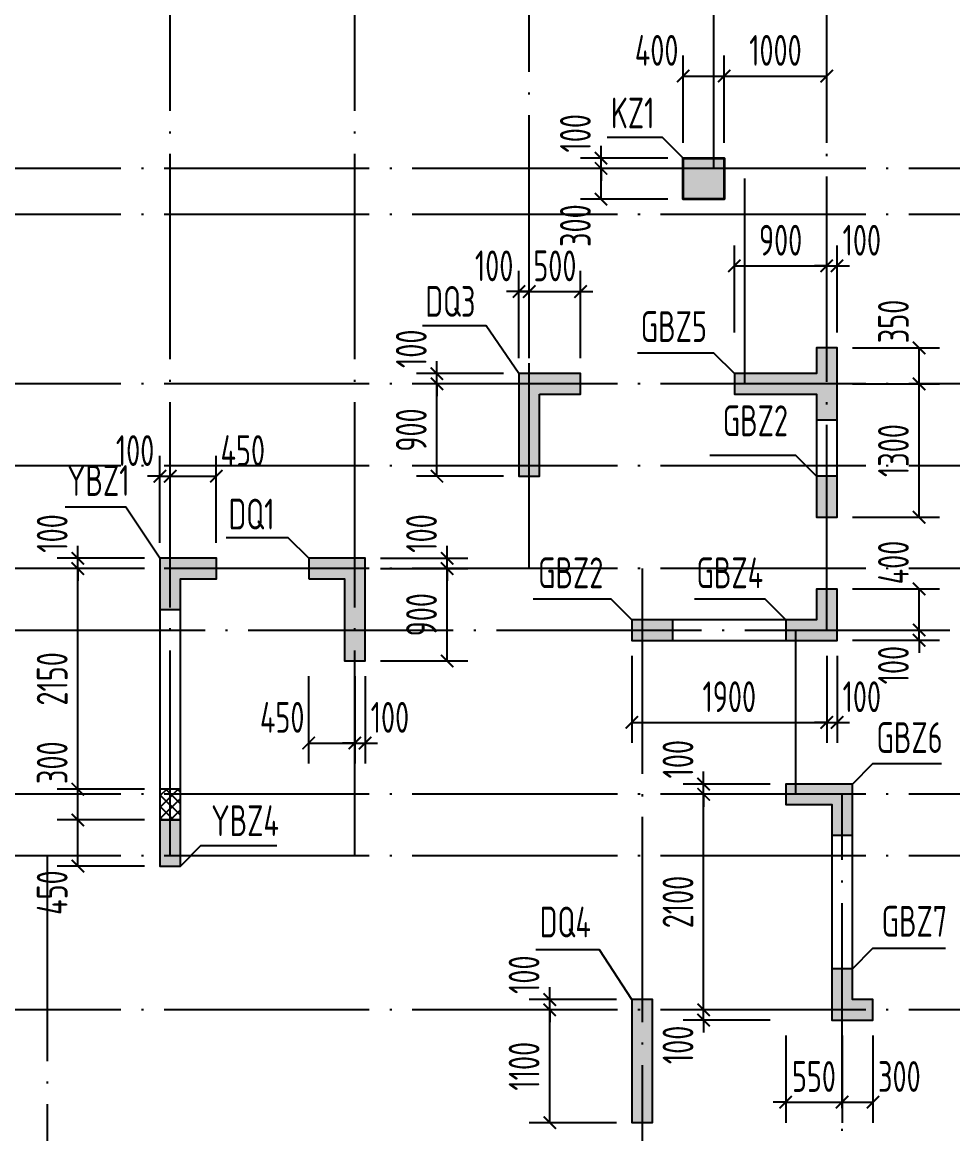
# Model space of a CAD drawing. Extents: x -668857 to 143095, y -247466 to 228182.
# Drawn here: x -298979 to -289909, y 133324 to 144156 of the extents above; entities that cross this region are included whole.
import ezdxf
from ezdxf.enums import TextEntityAlignment as Align

# ---------------------------------------------------------------- set-up
doc = ezdxf.new("R2010")
doc.units = 0
doc.header["$LTSCALE"] = 1000
doc.linetypes.add('DOTE', pattern=[2.42, 2, -0.2, 0.02, -0.2])
doc.layers.get('0').update_dxf_attribs({"linetype": 'CONTINUOUS'})
doc.layers.get('DEFPOINTS').update_dxf_attribs({"linetype": 'CONTINUOUS'})
for name, color, linetype in [('0z-约束构件', 1, 'CONTINUOUS'), ('A-DOTE', 10, 'DOTE'), ('COLU_DE_TEXT', 7, 'CONTINUOUS'), ('LABEL', 1, 'CONTINUOUS'), ('S-Q墙实线', 6, 'CONTINUOUS'), ('S-Q墙标注', 3, 'CONTINUOUS'), ('S-X详图填充', 252, 'CONTINUOUS'), ('S-X详图实线', 4, 'CONTINUOUS'), ('S-Z柱实线', 6, 'CONTINUOUS'), ('S-Z柱编号', 6, 'CONTINUOUS')]:
    doc.layers.add(name, color=color, linetype=linetype)
doc.layers.add('配箍校核', color=34, linetype='CONTINUOUS', plot=False)
doc.styles.add('TSSD_REIN', font='tssdeng.shx', dxfattribs={"width": 0.7, "height": 300, "bigfont": 'tssdchn.shx'})
doc.styles.add('结构文字', font='zstxt.shx', dxfattribs={"width": 0.7, "bigfont": 'zshz.shx'})
doc.dimstyles.new('STRUCK', dxfattribs={"dimtxt": 400, "dimasz": 121, "dimexe": 200, "dimexo": 150, "dimgap": 115, "dimtad": 1, "dimdec": 0, "dimdsep": 46, "dimtxsty": '结构文字', "dimblk": 'ARCHTICK', "dimcen": 400, "dimclrd": 3, "dimclre": 3, "dimclrt": 7, "dimadec": 0, "dimazin": 0, "dimtfac": 1, "dimtdec": 0, "dimtix": 1, "dimtmove": 2, "dimatfit": 3, "dimldrblk": '_DIMX', "dimfxl": 0, "dimtolj": 1, "dimtzin": 0, "dimarcsym": 0})

# ---------------------------------------------------------------- blocks, each defined once
blk = doc.blocks.new('20210726.16350016')
at = {"layer": 'A-DOTE'}
for p, q in [((34300, 10900), (34300, 21100)), ((36100, 10900), (36100, 21100)), ((37800, 13700), (37800, 21100)), ((39600, 17600), (39600, 21100)), ((40700, 13100.3), (40700, 21100)), ((55600, 17600), (3600, 17600)), ((39900, 15500), (39900, 17600)), ((55600, 17150), (3600, 17150)), ((55600, 15500), (3600, 15500)), ((55600, 14700), (3600, 14700)), ((55600, 13700), (3600, 13700)), ((38900.2, 13700), (38900, 3600)), ((3600, 13100.3), (55600, 13100.3)), ((40400, 11500), (40400, 13100)), ((55600, 11500), (3600, 11500)), ((40850, 3600.2), (40850, 11500)), ((55600, 10900), (3600, 10900)), ((33100, 10900), (33100, 3600)), ((55600, 9400), (3600, 9400))]:
    blk.add_line(p, q, dxfattribs=at)
blk = doc.blocks.new('_ArchTick')
at = {"color": 0, "linetype": 'ByBlock', "const_width": 0.15}
blk.add_lwpolyline([(-0.5, -0.5), (0.5, 0.5)], dxfattribs=at)
blk = doc.blocks.new('*D1651')
at = {"layer": 'DEFPOINTS', "color": 0}
for p in [(-293837, 134532), (-293037, 134532), (-293037, 133432)]:
    blk.add_point(p, dxfattribs=at)
at = {"layer": 'S-Q墙标注', "color": 3, "lineweight": -2}
for p, q in [((-293187, 134532), (-294037, 134532)), ((-293837, 133432), (-293837, 134532)), ((-293187, 133432), (-294037, 133432))]:
    blk.add_line(p, q, dxfattribs=at)
at = {"layer": 'S-Q墙标注', "color": 3, "lineweight": -2, "xscale": 121, "yscale": 121, "zscale": 121}
for p, rotation in [((-293837, 134532), 90), ((-293837, 133432), 270)]:
    blk.add_blockref('_ArchTick', p, dxfattribs=dict(at, rotation=rotation))
at = {"layer": 'S-Q墙标注', "color": 7, "insert": (-294087, 133982), "char_height": 300, "attachment_point": 5, "rotation": 90, "style": 'TSSD_REIN'}
blk.add_mtext('\\A1;1100', dxfattribs=at)
blk = doc.blocks.new('_DIMX')
blk.add_line((-150, 0), (150, 0))
at = {"const_width": 50}
blk.add_lwpolyline([(-70, -70), (70, 70)], dxfattribs=at)
blk = doc.blocks.new('*D1652')
at = {"layer": 'DEFPOINTS', "color": 0}
for p in [(-293837, 134632), (-293037, 134632), (-293037, 134532)]:
    blk.add_point(p, dxfattribs=at)
at = {"layer": 'S-Q墙标注', "color": 3, "lineweight": -2}
for p, q in [((-293837, 134632), (-293837, 134753)), ((-293187, 134632), (-294037, 134632)), ((-293837, 134532), (-293837, 134632)), ((-293187, 134532), (-294037, 134532)), ((-293837, 134532), (-293837, 134411))]:
    blk.add_line(p, q, dxfattribs=at)
at = {"layer": 'S-Q墙标注', "color": 3, "lineweight": -2, "xscale": 121, "yscale": 121, "zscale": 121}
for p, rotation in [((-293837, 134632), 270), ((-293837, 134532), 90)]:
    blk.add_blockref('_ArchTick', p, dxfattribs=dict(at, rotation=rotation))
at = {"layer": 'S-Q墙标注', "color": 7, "insert": (-294087, 134874), "char_height": 300, "attachment_point": 5, "rotation": 90, "style": 'TSSD_REIN'}
blk.add_mtext('\\A1;100', dxfattribs=at)
blk = doc.blocks.new('*D1517')
at = {"layer": 'DEFPOINTS', "color": 0}
for p in [(-298437, 136382), (-297637, 136382), (-297637, 135932)]:
    blk.add_point(p, dxfattribs=at)
at = {"layer": 'S-Q墙标注', "color": 3, "lineweight": -2}
for p, q in [((-297787, 136382), (-298637, 136382)), ((-298437, 135932), (-298437, 136382)), ((-297787, 135932), (-298637, 135932))]:
    blk.add_line(p, q, dxfattribs=at)
at = {"layer": 'S-Q墙标注', "color": 3, "lineweight": -2, "xscale": 121, "yscale": 121, "zscale": 121}
for p, rotation in [((-298437, 136382), 90), ((-298437, 135932), 270)]:
    blk.add_blockref('_ArchTick', p, dxfattribs=dict(at, rotation=rotation))
at = {"layer": 'S-Q墙标注', "color": 7, "insert": (-298687, 135674), "char_height": 300, "attachment_point": 5, "rotation": 90, "style": 'TSSD_REIN'}
blk.add_mtext('\\A1;450', dxfattribs=at)
blk = doc.blocks.new('*D1518')
at = {"layer": 'DEFPOINTS', "color": 0}
for p in [(-298437, 138932), (-297637, 138932), (-297637, 138832)]:
    blk.add_point(p, dxfattribs=at)
at = {"layer": 'S-Q墙标注', "color": 3, "lineweight": -2}
for p, q in [((-298437, 138932), (-298437, 139053)), ((-297787, 138932), (-298637, 138932)), ((-298437, 138832), (-298437, 138932)), ((-297787, 138832), (-298637, 138832)), ((-298437, 138832), (-298437, 138711))]:
    blk.add_line(p, q, dxfattribs=at)
at = {"layer": 'S-Q墙标注', "color": 3, "lineweight": -2, "xscale": 121, "yscale": 121, "zscale": 121}
for p, rotation in [((-298437, 138932), 270), ((-298437, 138832), 90)]:
    blk.add_blockref('_ArchTick', p, dxfattribs=dict(at, rotation=rotation))
at = {"layer": 'S-Q墙标注', "color": 7, "insert": (-298687, 139174), "char_height": 300, "attachment_point": 5, "rotation": 90, "style": 'TSSD_REIN'}
blk.add_mtext('\\A1;100', dxfattribs=at)
blk = doc.blocks.new('*D1519')
at = {"layer": 'DEFPOINTS', "color": 0}
for p in [(-297537, 139732), (-297637, 138932), (-297537, 138932)]:
    blk.add_point(p, dxfattribs=at)
at = {"layer": 'S-Q墙标注', "color": 3, "lineweight": -2}
for p, q in [((-297637, 139082), (-297637, 139932)), ((-297537, 139082), (-297537, 139932)), ((-297637, 139732), (-297758, 139732)), ((-297637, 139732), (-297537, 139732)), ((-297537, 139732), (-297416, 139732))]:
    blk.add_line(p, q, dxfattribs=at)
at = {"layer": 'S-Q墙标注', "color": 3, "lineweight": -2, "xscale": 121, "yscale": 121, "zscale": 121}
blk.add_blockref('_ArchTick', (-297637, 139732), dxfattribs=at)
at = {"layer": 'S-Q墙标注', "color": 3, "lineweight": -2, "xscale": 121, "yscale": 121, "zscale": 121, "rotation": 180}
blk.add_blockref('_ArchTick', (-297537, 139732), dxfattribs=at)
at = {"layer": 'S-Q墙标注', "color": 7, "insert": (-297879, 139982), "char_height": 300, "attachment_point": 5, "style": 'TSSD_REIN'}
blk.add_mtext('\\A1;100', dxfattribs=at)
blk = doc.blocks.new('*D1520')
at = {"layer": 'DEFPOINTS', "color": 0}
for p in [(-297087, 139732), (-297537, 138932), (-297087, 138932)]:
    blk.add_point(p, dxfattribs=at)
at = {"layer": 'S-Q墙标注', "color": 3, "lineweight": -2}
for p, q in [((-297537, 139082), (-297537, 139932)), ((-297087, 139082), (-297087, 139932)), ((-297537, 139732), (-297087, 139732))]:
    blk.add_line(p, q, dxfattribs=at)
at = {"layer": 'S-Q墙标注', "color": 3, "lineweight": -2, "xscale": 121, "yscale": 121, "zscale": 121, "rotation": 180}
blk.add_blockref('_ArchTick', (-297537, 139732), dxfattribs=at)
at = {"layer": 'S-Q墙标注', "color": 3, "lineweight": -2, "xscale": 121, "yscale": 121, "zscale": 121}
blk.add_blockref('_ArchTick', (-297087, 139732), dxfattribs=at)
at = {"layer": 'S-Q墙标注', "color": 7, "insert": (-296829, 139982), "char_height": 300, "attachment_point": 5, "style": 'TSSD_REIN'}
blk.add_mtext('\\A1;450', dxfattribs=at)
blk = doc.blocks.new('*D1521')
at = {"layer": 'DEFPOINTS', "color": 0}
for p in [(-295637, 138832), (-294837, 138832), (-295637, 137932)]:
    blk.add_point(p, dxfattribs=at)
at = {"layer": 'S-Q墙标注', "color": 3, "lineweight": -2}
for p, q in [((-295487, 138832), (-294637, 138832)), ((-294837, 137932), (-294837, 138832)), ((-295487, 137932), (-294637, 137932))]:
    blk.add_line(p, q, dxfattribs=at)
at = {"layer": 'S-Q墙标注', "color": 3, "lineweight": -2, "xscale": 121, "yscale": 121, "zscale": 121}
for p, rotation in [((-294837, 138832), 90), ((-294837, 137932), 270)]:
    blk.add_blockref('_ArchTick', p, dxfattribs=dict(at, rotation=rotation))
at = {"layer": 'S-Q墙标注', "color": 7, "insert": (-295087, 138382), "char_height": 300, "attachment_point": 5, "rotation": 90, "style": 'TSSD_REIN'}
blk.add_mtext('\\A1;900', dxfattribs=at)
blk = doc.blocks.new('*D1522')
at = {"layer": 'DEFPOINTS', "color": 0}
for p in [(-295637, 138932), (-294837, 138932), (-295637, 138832)]:
    blk.add_point(p, dxfattribs=at)
at = {"layer": 'S-Q墙标注', "color": 3, "lineweight": -2}
for p, q in [((-294837, 138932), (-294837, 139053)), ((-295487, 138932), (-294637, 138932)), ((-294837, 138832), (-294837, 138932)), ((-295487, 138832), (-294637, 138832)), ((-294837, 138832), (-294837, 138711))]:
    blk.add_line(p, q, dxfattribs=at)
at = {"layer": 'S-Q墙标注', "color": 3, "lineweight": -2, "xscale": 121, "yscale": 121, "zscale": 121}
for p, rotation in [((-294837, 138932), 270), ((-294837, 138832), 90)]:
    blk.add_blockref('_ArchTick', p, dxfattribs=dict(at, rotation=rotation))
at = {"layer": 'S-Q墙标注', "color": 7, "insert": (-295087, 139174), "char_height": 300, "attachment_point": 5, "rotation": 90, "style": 'TSSD_REIN'}
blk.add_mtext('\\A1;100', dxfattribs=at)
blk = doc.blocks.new('*D1523')
at = {"layer": 'DEFPOINTS', "color": 0}
for p in [(-296187, 137932), (-295737, 137932), (-295737, 137132)]:
    blk.add_point(p, dxfattribs=at)
at = {"layer": 'S-Q墙标注', "color": 3, "lineweight": -2}
for p, q in [((-296187, 137782), (-296187, 136932)), ((-295737, 137782), (-295737, 136932)), ((-296187, 137132), (-295737, 137132))]:
    blk.add_line(p, q, dxfattribs=at)
at = {"layer": 'S-Q墙标注', "color": 3, "lineweight": -2, "xscale": 121, "yscale": 121, "zscale": 121, "rotation": 180}
blk.add_blockref('_ArchTick', (-296187, 137132), dxfattribs=at)
at = {"layer": 'S-Q墙标注', "color": 3, "lineweight": -2, "xscale": 121, "yscale": 121, "zscale": 121}
blk.add_blockref('_ArchTick', (-295737, 137132), dxfattribs=at)
at = {"layer": 'S-Q墙标注', "color": 7, "insert": (-296445, 137382), "char_height": 300, "attachment_point": 5, "style": 'TSSD_REIN'}
blk.add_mtext('\\A1;450', dxfattribs=at)
blk = doc.blocks.new('*D1524')
at = {"layer": 'DEFPOINTS', "color": 0}
for p in [(-295737, 137932), (-295637, 137932), (-295637, 137132)]:
    blk.add_point(p, dxfattribs=at)
at = {"layer": 'S-Q墙标注', "color": 3, "lineweight": -2}
for p, q in [((-295737, 137782), (-295737, 136932)), ((-295637, 137782), (-295637, 136932)), ((-295737, 137132), (-295858, 137132)), ((-295737, 137132), (-295637, 137132)), ((-295637, 137132), (-295516, 137132))]:
    blk.add_line(p, q, dxfattribs=at)
at = {"layer": 'S-Q墙标注', "color": 3, "lineweight": -2, "xscale": 121, "yscale": 121, "zscale": 121}
blk.add_blockref('_ArchTick', (-295737, 137132), dxfattribs=at)
at = {"layer": 'S-Q墙标注', "color": 3, "lineweight": -2, "xscale": 121, "yscale": 121, "zscale": 121, "rotation": 180}
blk.add_blockref('_ArchTick', (-295637, 137132), dxfattribs=at)
at = {"layer": 'S-Q墙标注', "color": 7, "insert": (-295395, 137382), "char_height": 300, "attachment_point": 5, "style": 'TSSD_REIN'}
blk.add_mtext('\\A1;100', dxfattribs=at)
blk = doc.blocks.new('*D1525')
at = {"layer": 'DEFPOINTS', "color": 0}
for p in [(-291037, 138233), (-290237, 138233), (-291037, 138133)]:
    blk.add_point(p, dxfattribs=at)
at = {"layer": 'S-Q墙标注', "color": 3, "lineweight": -2}
for p, q in [((-290237, 138233), (-290237, 138354)), ((-290887, 138233), (-290037, 138233)), ((-290237, 138133), (-290237, 138233)), ((-290887, 138133), (-290037, 138133)), ((-290237, 138133), (-290237, 138012))]:
    blk.add_line(p, q, dxfattribs=at)
at = {"layer": 'S-Q墙标注', "color": 3, "lineweight": -2, "xscale": 121, "yscale": 121, "zscale": 121}
for p, rotation in [((-290237, 138233), 270), ((-290237, 138133), 90)]:
    blk.add_blockref('_ArchTick', p, dxfattribs=dict(at, rotation=rotation))
at = {"layer": 'S-Q墙标注', "color": 7, "insert": (-290487, 137891), "char_height": 300, "attachment_point": 5, "rotation": 90, "style": 'TSSD_REIN'}
blk.add_mtext('\\A1;100', dxfattribs=at)
blk = doc.blocks.new('*D1526')
at = {"layer": 'DEFPOINTS', "color": 0}
for p in [(-291037, 138633), (-290237, 138633), (-291037, 138233)]:
    blk.add_point(p, dxfattribs=at)
at = {"layer": 'S-Q墙标注', "color": 3, "lineweight": -2}
for p, q in [((-290887, 138633), (-290037, 138633)), ((-290237, 138233), (-290237, 138633)), ((-290887, 138233), (-290037, 138233))]:
    blk.add_line(p, q, dxfattribs=at)
at = {"layer": 'S-Q墙标注', "color": 3, "lineweight": -2, "xscale": 121, "yscale": 121, "zscale": 121}
for p, rotation in [((-290237, 138633), 90), ((-290237, 138233), 270)]:
    blk.add_blockref('_ArchTick', p, dxfattribs=dict(at, rotation=rotation))
at = {"layer": 'S-Q墙标注', "color": 7, "insert": (-290487, 138891), "char_height": 300, "attachment_point": 5, "rotation": 90, "style": 'TSSD_REIN'}
blk.add_mtext('\\A1;400', dxfattribs=at)
blk = doc.blocks.new('*D1527')
at = {"layer": 'DEFPOINTS', "color": 0}
for p in [(-293037, 138133), (-291137, 138133), (-291137, 137333)]:
    blk.add_point(p, dxfattribs=at)
at = {"layer": 'S-Q墙标注', "color": 3, "lineweight": -2}
for p, q in [((-293037, 137983), (-293037, 137133)), ((-291137, 137983), (-291137, 137133)), ((-293037, 137333), (-291137, 137333))]:
    blk.add_line(p, q, dxfattribs=at)
at = {"layer": 'S-Q墙标注', "color": 3, "lineweight": -2, "xscale": 121, "yscale": 121, "zscale": 121, "rotation": 180}
blk.add_blockref('_ArchTick', (-293037, 137333), dxfattribs=at)
at = {"layer": 'S-Q墙标注', "color": 3, "lineweight": -2, "xscale": 121, "yscale": 121, "zscale": 121}
blk.add_blockref('_ArchTick', (-291137, 137333), dxfattribs=at)
at = {"layer": 'S-Q墙标注', "color": 7, "insert": (-292087, 137583), "char_height": 300, "attachment_point": 5, "style": 'TSSD_REIN'}
blk.add_mtext('\\A1;1900', dxfattribs=at)
blk = doc.blocks.new('*D1528')
at = {"layer": 'DEFPOINTS', "color": 0}
for p in [(-291137, 138133), (-291037, 138133), (-291037, 137333)]:
    blk.add_point(p, dxfattribs=at)
at = {"layer": 'S-Q墙标注', "color": 3, "lineweight": -2}
for p, q in [((-291137, 137983), (-291137, 137133)), ((-291037, 137983), (-291037, 137133)), ((-291137, 137333), (-291258, 137333)), ((-291137, 137333), (-291037, 137333)), ((-291037, 137333), (-290916, 137333))]:
    blk.add_line(p, q, dxfattribs=at)
at = {"layer": 'S-Q墙标注', "color": 3, "lineweight": -2, "xscale": 121, "yscale": 121, "zscale": 121}
blk.add_blockref('_ArchTick', (-291137, 137333), dxfattribs=at)
at = {"layer": 'S-Q墙标注', "color": 3, "lineweight": -2, "xscale": 121, "yscale": 121, "zscale": 121, "rotation": 180}
blk.add_blockref('_ArchTick', (-291037, 137333), dxfattribs=at)
at = {"layer": 'S-Q墙标注', "color": 7, "insert": (-290795, 137583), "char_height": 300, "attachment_point": 5, "style": 'TSSD_REIN'}
blk.add_mtext('\\A1;100', dxfattribs=at)
blk = doc.blocks.new('*D1529')
at = {"layer": 'DEFPOINTS', "color": 0}
for p in [(-294937, 140632), (-294137, 140632), (-294137, 139732)]:
    blk.add_point(p, dxfattribs=at)
at = {"layer": 'S-Q墙标注', "color": 3, "lineweight": -2}
for p, q in [((-294287, 140632), (-295137, 140632)), ((-294937, 139732), (-294937, 140632)), ((-294287, 139732), (-295137, 139732))]:
    blk.add_line(p, q, dxfattribs=at)
at = {"layer": 'S-Q墙标注', "color": 3, "lineweight": -2, "xscale": 121, "yscale": 121, "zscale": 121}
for p, rotation in [((-294937, 140632), 90), ((-294937, 139732), 270)]:
    blk.add_blockref('_ArchTick', p, dxfattribs=dict(at, rotation=rotation))
at = {"layer": 'S-Q墙标注', "color": 7, "insert": (-295187, 140182), "char_height": 300, "attachment_point": 5, "rotation": 90, "style": 'TSSD_REIN'}
blk.add_mtext('\\A1;900', dxfattribs=at)
blk = doc.blocks.new('*D1530')
at = {"layer": 'DEFPOINTS', "color": 0}
for p in [(-294937, 140732), (-294137, 140732), (-294137, 140632)]:
    blk.add_point(p, dxfattribs=at)
at = {"layer": 'S-Q墙标注', "color": 3, "lineweight": -2}
for p, q in [((-294937, 140732), (-294937, 140853)), ((-294287, 140732), (-295137, 140732)), ((-294937, 140632), (-294937, 140732)), ((-294287, 140632), (-295137, 140632)), ((-294937, 140632), (-294937, 140511))]:
    blk.add_line(p, q, dxfattribs=at)
at = {"layer": 'S-Q墙标注', "color": 3, "lineweight": -2, "xscale": 121, "yscale": 121, "zscale": 121}
for p, rotation in [((-294937, 140732), 270), ((-294937, 140632), 90)]:
    blk.add_blockref('_ArchTick', p, dxfattribs=dict(at, rotation=rotation))
at = {"layer": 'S-Q墙标注', "color": 7, "insert": (-295187, 140974), "char_height": 300, "attachment_point": 5, "rotation": 90, "style": 'TSSD_REIN'}
blk.add_mtext('\\A1;100', dxfattribs=at)
blk = doc.blocks.new('*D1531')
at = {"layer": 'DEFPOINTS', "color": 0}
for p in [(-294037, 141532), (-294137, 140732), (-294037, 140732)]:
    blk.add_point(p, dxfattribs=at)
at = {"layer": 'S-Q墙标注', "color": 3, "lineweight": -2}
for p, q in [((-294137, 140882), (-294137, 141732)), ((-294037, 140882), (-294037, 141732)), ((-294137, 141532), (-294258, 141532)), ((-294137, 141532), (-294037, 141532)), ((-294037, 141532), (-293916, 141532))]:
    blk.add_line(p, q, dxfattribs=at)
at = {"layer": 'S-Q墙标注', "color": 3, "lineweight": -2, "xscale": 121, "yscale": 121, "zscale": 121}
blk.add_blockref('_ArchTick', (-294137, 141532), dxfattribs=at)
at = {"layer": 'S-Q墙标注', "color": 3, "lineweight": -2, "xscale": 121, "yscale": 121, "zscale": 121, "rotation": 180}
blk.add_blockref('_ArchTick', (-294037, 141532), dxfattribs=at)
at = {"layer": 'S-Q墙标注', "color": 7, "insert": (-294379, 141782), "char_height": 300, "attachment_point": 5, "style": 'TSSD_REIN'}
blk.add_mtext('\\A1;100', dxfattribs=at)
blk = doc.blocks.new('*D1532')
at = {"layer": 'DEFPOINTS', "color": 0}
for p in [(-293537, 141532), (-294037, 140732), (-293537, 140732)]:
    blk.add_point(p, dxfattribs=at)
at = {"layer": 'S-Q墙标注', "color": 3, "lineweight": -2}
for p, q in [((-294037, 140882), (-294037, 141732)), ((-293537, 140882), (-293537, 141732)), ((-294037, 141532), (-294158, 141532)), ((-294037, 141532), (-293537, 141532)), ((-293537, 141532), (-293416, 141532))]:
    blk.add_line(p, q, dxfattribs=at)
at = {"layer": 'S-Q墙标注', "color": 3, "lineweight": -2, "xscale": 121, "yscale": 121, "zscale": 121}
blk.add_blockref('_ArchTick', (-294037, 141532), dxfattribs=at)
at = {"layer": 'S-Q墙标注', "color": 3, "lineweight": -2, "xscale": 121, "yscale": 121, "zscale": 121, "rotation": 180}
blk.add_blockref('_ArchTick', (-293537, 141532), dxfattribs=at)
at = {"layer": 'S-Q墙标注', "color": 7, "insert": (-293787, 141782), "char_height": 300, "attachment_point": 5, "style": 'TSSD_REIN'}
blk.add_mtext('\\A1;500', dxfattribs=at)
blk = doc.blocks.new('*D1533')
at = {"layer": 'DEFPOINTS', "color": 0}
for p in [(-292337, 134532), (-291537, 134532), (-291537, 134432)]:
    blk.add_point(p, dxfattribs=at)
at = {"layer": 'S-Q墙标注', "color": 3, "lineweight": -2}
for p, q in [((-292337, 134532), (-292337, 134653)), ((-291687, 134532), (-292537, 134532)), ((-291687, 134432), (-292537, 134432)), ((-292337, 134432), (-292337, 134532)), ((-292337, 134432), (-292337, 134311))]:
    blk.add_line(p, q, dxfattribs=at)
at = {"layer": 'S-Q墙标注', "color": 3, "lineweight": -2, "xscale": 121, "yscale": 121, "zscale": 121}
for p, rotation in [((-292337, 134532), 270), ((-292337, 134432), 90)]:
    blk.add_blockref('_ArchTick', p, dxfattribs=dict(at, rotation=rotation))
at = {"layer": 'S-Q墙标注', "color": 7, "insert": (-292587, 134190), "char_height": 300, "attachment_point": 5, "rotation": 90, "style": 'TSSD_REIN'}
blk.add_mtext('\\A1;100', dxfattribs=at)
blk = doc.blocks.new('*D1534')
at = {"layer": 'DEFPOINTS', "color": 0}
for p in [(-292337, 136632), (-291537, 136632), (-291537, 134532)]:
    blk.add_point(p, dxfattribs=at)
at = {"layer": 'S-Q墙标注', "color": 3, "lineweight": -2}
for p, q in [((-291687, 136632), (-292537, 136632)), ((-292337, 134532), (-292337, 136632)), ((-291687, 134532), (-292537, 134532))]:
    blk.add_line(p, q, dxfattribs=at)
at = {"layer": 'S-Q墙标注', "color": 3, "lineweight": -2, "xscale": 121, "yscale": 121, "zscale": 121}
for p, rotation in [((-292337, 136632), 90), ((-292337, 134532), 270)]:
    blk.add_blockref('_ArchTick', p, dxfattribs=dict(at, rotation=rotation))
at = {"layer": 'S-Q墙标注', "color": 7, "insert": (-292587, 135582), "char_height": 300, "attachment_point": 5, "rotation": 90, "style": 'TSSD_REIN'}
blk.add_mtext('\\A1;2100', dxfattribs=at)
blk = doc.blocks.new('*D1535')
at = {"layer": 'DEFPOINTS', "color": 0}
for p in [(-292337, 136732), (-291537, 136732), (-291537, 136632)]:
    blk.add_point(p, dxfattribs=at)
at = {"layer": 'S-Q墙标注', "color": 3, "lineweight": -2}
for p, q in [((-292337, 136732), (-292337, 136853)), ((-291687, 136732), (-292537, 136732)), ((-292337, 136632), (-292337, 136732)), ((-291687, 136632), (-292537, 136632)), ((-292337, 136632), (-292337, 136511))]:
    blk.add_line(p, q, dxfattribs=at)
at = {"layer": 'S-Q墙标注', "color": 3, "lineweight": -2, "xscale": 121, "yscale": 121, "zscale": 121}
for p, rotation in [((-292337, 136732), 270), ((-292337, 136632), 90)]:
    blk.add_blockref('_ArchTick', p, dxfattribs=dict(at, rotation=rotation))
at = {"layer": 'S-Q墙标注', "color": 7, "insert": (-292587, 136974), "char_height": 300, "attachment_point": 5, "rotation": 90, "style": 'TSSD_REIN'}
blk.add_mtext('\\A1;100', dxfattribs=at)
blk = doc.blocks.new('20210730.00595579')
at = {"layer": '0z-约束构件'}
h = blk.add_hatch(dxfattribs=at)
h.set_pattern_fill('ANSI37', color=256, scale=25, style=0)
h.set_pattern_definition([(45, (111194.75, -600656.97), (-56.126601, 56.126601), []), (135, (111194.75, -600656.97), (-56.126601, -56.126601), [])])
h.paths.add_polyline_path([(-4935, -181459), (-4935, -181159), (-4735, -181159), (-4735, -181459)])
blk.add_lwpolyline([(-4935, -181459), (-4735, -181459), (-4735, -181159), (-4935, -181159)], close=True, dxfattribs=at)
blk = doc.blocks.new('*D1512')
at = {"layer": 'DEFPOINTS', "color": 0}
for p in [(-298437, 136682), (-297637, 136682), (-297637, 136382)]:
    blk.add_point(p, dxfattribs=at)
at = {"layer": 'S-Q墙标注', "color": 3, "lineweight": -2}
for p, q in [((-297787, 136682), (-298637, 136682)), ((-298437, 136382), (-298437, 136682)), ((-297787, 136382), (-298637, 136382))]:
    blk.add_line(p, q, dxfattribs=at)
at = {"layer": 'S-Q墙标注', "color": 3, "lineweight": -2, "xscale": 121, "yscale": 121, "zscale": 121}
for p, rotation in [((-298437, 136682), 90), ((-298437, 136382), 270)]:
    blk.add_blockref('_ArchTick', p, dxfattribs=dict(at, rotation=rotation))
at = {"layer": 'S-Q墙标注', "color": 7, "insert": (-298687, 136940), "char_height": 300, "attachment_point": 5, "rotation": 90, "style": 'TSSD_REIN'}
blk.add_mtext('\\A1;300', dxfattribs=at)
blk = doc.blocks.new('*D1513')
at = {"layer": 'DEFPOINTS', "color": 0}
for p in [(-298437, 138832), (-297637, 138832), (-297637, 136682)]:
    blk.add_point(p, dxfattribs=at)
at = {"layer": 'S-Q墙标注', "color": 3, "lineweight": -2}
for p, q in [((-297787, 138832), (-298637, 138832)), ((-298437, 136682), (-298437, 138832)), ((-297787, 136682), (-298637, 136682))]:
    blk.add_line(p, q, dxfattribs=at)
at = {"layer": 'S-Q墙标注', "color": 3, "lineweight": -2, "xscale": 121, "yscale": 121, "zscale": 121}
for p, rotation in [((-298437, 138832), 90), ((-298437, 136682), 270)]:
    blk.add_blockref('_ArchTick', p, dxfattribs=dict(at, rotation=rotation))
at = {"layer": 'S-Q墙标注', "color": 7, "insert": (-298687, 137757), "char_height": 300, "attachment_point": 5, "rotation": 90, "style": 'TSSD_REIN'}
blk.add_mtext('\\A1;2150', dxfattribs=at)
blk = doc.blocks.new('*D1322')
at = {"layer": 'DEFPOINTS', "color": 0}
for p in [(-291537, 134432), (-290987, 134432), (-290987, 133632)]:
    blk.add_point(p, dxfattribs=at)
at = {"layer": 'S-Q墙标注', "color": 3, "lineweight": -2}
for p, q in [((-291537, 134282), (-291537, 133432)), ((-290987, 134282), (-290987, 133432)), ((-291537, 133632), (-291658, 133632)), ((-291537, 133632), (-290987, 133632)), ((-290987, 133632), (-290866, 133632))]:
    blk.add_line(p, q, dxfattribs=at)
at = {"layer": 'S-Q墙标注', "color": 3, "lineweight": -2, "xscale": 121, "yscale": 121, "zscale": 121}
blk.add_blockref('_ArchTick', (-291537, 133632), dxfattribs=at)
at = {"layer": 'S-Q墙标注', "color": 3, "lineweight": -2, "xscale": 121, "yscale": 121, "zscale": 121, "rotation": 180}
blk.add_blockref('_ArchTick', (-290987, 133632), dxfattribs=at)
at = {"layer": 'S-Q墙标注', "color": 7, "insert": (-291262, 133882), "char_height": 300, "attachment_point": 5, "style": 'TSSD_REIN'}
blk.add_mtext('\\A1;550', dxfattribs=at)
blk = doc.blocks.new('*D1323')
at = {"layer": 'DEFPOINTS', "color": 0}
for p in [(-290987, 134432), (-290687, 134432), (-290687, 133632)]:
    blk.add_point(p, dxfattribs=at)
at = {"layer": 'S-Q墙标注', "color": 3, "lineweight": -2}
for p, q in [((-290987, 134282), (-290987, 133432)), ((-290687, 134282), (-290687, 133432)), ((-290987, 133632), (-290687, 133632))]:
    blk.add_line(p, q, dxfattribs=at)
at = {"layer": 'S-Q墙标注', "color": 3, "lineweight": -2, "xscale": 121, "yscale": 121, "zscale": 121, "rotation": 180}
blk.add_blockref('_ArchTick', (-290987, 133632), dxfattribs=at)
at = {"layer": 'S-Q墙标注', "color": 3, "lineweight": -2, "xscale": 121, "yscale": 121, "zscale": 121}
blk.add_blockref('_ArchTick', (-290687, 133632), dxfattribs=at)
at = {"layer": 'S-Q墙标注', "color": 7, "insert": (-290429, 133882), "char_height": 300, "attachment_point": 5, "style": 'TSSD_REIN'}
blk.add_mtext('\\A1;300', dxfattribs=at)
blk = doc.blocks.new('*D1308')
at = {"layer": 'DEFPOINTS', "color": 0}
for p in [(-293337, 142832), (-292537, 142832), (-292537, 142732)]:
    blk.add_point(p, dxfattribs=at)
at = {"layer": 'S-Q墙标注', "color": 3, "lineweight": -2}
for p, q in [((-293337, 142832), (-293337, 142953)), ((-292687, 142832), (-293537, 142832)), ((-293337, 142732), (-293337, 142832)), ((-292687, 142732), (-293537, 142732)), ((-293337, 142732), (-293337, 142611))]:
    blk.add_line(p, q, dxfattribs=at)
at = {"layer": 'S-Q墙标注', "color": 3, "lineweight": -2, "xscale": 121, "yscale": 121, "zscale": 121}
for p, rotation in [((-293337, 142832), 270), ((-293337, 142732), 90)]:
    blk.add_blockref('_ArchTick', p, dxfattribs=dict(at, rotation=rotation))
at = {"layer": 'S-Q墙标注', "color": 7, "insert": (-293587, 143074), "char_height": 300, "attachment_point": 5, "rotation": 90, "style": 'TSSD_REIN'}
blk.add_mtext('\\A1;100', dxfattribs=at)
blk = doc.blocks.new('*D1311')
at = {"layer": 'DEFPOINTS', "color": 0}
for p in [(-293337, 142732), (-292537, 142732), (-292537, 142432)]:
    blk.add_point(p, dxfattribs=at)
at = {"layer": 'S-Q墙标注', "color": 3, "lineweight": -2}
for p, q in [((-292687, 142732), (-293537, 142732)), ((-293337, 142432), (-293337, 142732)), ((-292687, 142432), (-293537, 142432))]:
    blk.add_line(p, q, dxfattribs=at)
at = {"layer": 'S-Q墙标注', "color": 3, "lineweight": -2, "xscale": 121, "yscale": 121, "zscale": 121}
for p, rotation in [((-293337, 142732), 90), ((-293337, 142432), 270)]:
    blk.add_blockref('_ArchTick', p, dxfattribs=dict(at, rotation=rotation))
at = {"layer": 'S-Q墙标注', "color": 7, "insert": (-293587, 142174), "char_height": 300, "attachment_point": 5, "rotation": 90, "style": 'TSSD_REIN'}
blk.add_mtext('\\A1;300', dxfattribs=at)
blk = doc.blocks.new('*D1312')
at = {"layer": 'DEFPOINTS', "color": 0}
for p in [(-292137, 143632), (-292537, 142832), (-292137, 142832)]:
    blk.add_point(p, dxfattribs=at)
at = {"layer": 'S-Q墙标注', "color": 3, "lineweight": -2}
for p, q in [((-292537, 142982), (-292537, 143832)), ((-292137, 142982), (-292137, 143832)), ((-292537, 143632), (-292137, 143632))]:
    blk.add_line(p, q, dxfattribs=at)
at = {"layer": 'S-Q墙标注', "color": 3, "lineweight": -2, "xscale": 121, "yscale": 121, "zscale": 121, "rotation": 180}
blk.add_blockref('_ArchTick', (-292537, 143632), dxfattribs=at)
at = {"layer": 'S-Q墙标注', "color": 3, "lineweight": -2, "xscale": 121, "yscale": 121, "zscale": 121}
blk.add_blockref('_ArchTick', (-292137, 143632), dxfattribs=at)
at = {"layer": 'S-Q墙标注', "color": 7, "insert": (-292795, 143882), "char_height": 300, "attachment_point": 5, "style": 'TSSD_REIN'}
blk.add_mtext('\\A1;400', dxfattribs=at)
blk = doc.blocks.new('*D1314')
at = {"layer": 'DEFPOINTS', "color": 0}
for p in [(-291137, 143632), (-292137, 142832), (-291137, 142832)]:
    blk.add_point(p, dxfattribs=at)
at = {"layer": 'S-Q墙标注', "color": 3, "lineweight": -2}
for p, q in [((-292137, 142982), (-292137, 143832)), ((-291137, 142982), (-291137, 143832)), ((-292137, 143632), (-291137, 143632))]:
    blk.add_line(p, q, dxfattribs=at)
at = {"layer": 'S-Q墙标注', "color": 3, "lineweight": -2, "xscale": 121, "yscale": 121, "zscale": 121, "rotation": 180}
blk.add_blockref('_ArchTick', (-292137, 143632), dxfattribs=at)
at = {"layer": 'S-Q墙标注', "color": 3, "lineweight": -2, "xscale": 121, "yscale": 121, "zscale": 121}
blk.add_blockref('_ArchTick', (-291137, 143632), dxfattribs=at)
at = {"layer": 'S-Q墙标注', "color": 7, "insert": (-291637, 143882), "char_height": 300, "attachment_point": 5, "style": 'TSSD_REIN'}
blk.add_mtext('\\A1;1000', dxfattribs=at)
blk = doc.blocks.new('*D1257')
at = {"layer": 'DEFPOINTS', "color": 0}
for p in [(-291037, 140632), (-290237, 140632), (-291037, 139332)]:
    blk.add_point(p, dxfattribs=at)
at = {"layer": 'S-Q墙标注', "color": 3, "lineweight": -2}
for p, q in [((-290887, 140632), (-290037, 140632)), ((-290237, 139332), (-290237, 140632)), ((-290887, 139332), (-290037, 139332))]:
    blk.add_line(p, q, dxfattribs=at)
at = {"layer": 'S-Q墙标注', "color": 3, "lineweight": -2, "xscale": 121, "yscale": 121, "zscale": 121}
for p, rotation in [((-290237, 140632), 90), ((-290237, 139332), 270)]:
    blk.add_blockref('_ArchTick', p, dxfattribs=dict(at, rotation=rotation))
at = {"layer": 'S-Q墙标注', "color": 7, "insert": (-290487, 139982), "char_height": 300, "attachment_point": 5, "rotation": 90, "style": 'TSSD_REIN'}
blk.add_mtext('\\A1;1300', dxfattribs=at)
blk = doc.blocks.new('*D1258')
at = {"layer": 'DEFPOINTS', "color": 0}
for p in [(-291037, 140982), (-290237, 140982), (-291037, 140632)]:
    blk.add_point(p, dxfattribs=at)
at = {"layer": 'S-Q墙标注', "color": 3, "lineweight": -2}
for p, q in [((-290887, 140982), (-290037, 140982)), ((-290237, 140632), (-290237, 140982)), ((-290887, 140632), (-290037, 140632))]:
    blk.add_line(p, q, dxfattribs=at)
at = {"layer": 'S-Q墙标注', "color": 3, "lineweight": -2, "xscale": 121, "yscale": 121, "zscale": 121}
for p, rotation in [((-290237, 140982), 90), ((-290237, 140632), 270)]:
    blk.add_blockref('_ArchTick', p, dxfattribs=dict(at, rotation=rotation))
at = {"layer": 'S-Q墙标注', "color": 7, "insert": (-290487, 141240), "char_height": 300, "attachment_point": 5, "rotation": 90, "style": 'TSSD_REIN'}
blk.add_mtext('\\A1;350', dxfattribs=at)
blk = doc.blocks.new('*D1259')
at = {"layer": 'DEFPOINTS', "color": 0}
for p in [(-291137, 141782), (-292037, 140982), (-291137, 140982)]:
    blk.add_point(p, dxfattribs=at)
at = {"layer": 'S-Q墙标注', "color": 3, "lineweight": -2}
for p, q in [((-292037, 141132), (-292037, 141982)), ((-291137, 141132), (-291137, 141982)), ((-292037, 141782), (-291137, 141782))]:
    blk.add_line(p, q, dxfattribs=at)
at = {"layer": 'S-Q墙标注', "color": 3, "lineweight": -2, "xscale": 121, "yscale": 121, "zscale": 121, "rotation": 180}
blk.add_blockref('_ArchTick', (-292037, 141782), dxfattribs=at)
at = {"layer": 'S-Q墙标注', "color": 3, "lineweight": -2, "xscale": 121, "yscale": 121, "zscale": 121}
blk.add_blockref('_ArchTick', (-291137, 141782), dxfattribs=at)
at = {"layer": 'S-Q墙标注', "color": 7, "insert": (-291587, 142032), "char_height": 300, "attachment_point": 5, "style": 'TSSD_REIN'}
blk.add_mtext('\\A1;900', dxfattribs=at)
blk = doc.blocks.new('*D1260')
at = {"layer": 'DEFPOINTS', "color": 0}
for p in [(-291037, 141782), (-291137, 140982), (-291037, 140982)]:
    blk.add_point(p, dxfattribs=at)
at = {"layer": 'S-Q墙标注', "color": 3, "lineweight": -2}
for p, q in [((-291137, 141132), (-291137, 141982)), ((-291037, 141132), (-291037, 141982)), ((-291137, 141782), (-291258, 141782)), ((-291137, 141782), (-291037, 141782)), ((-291037, 141782), (-290916, 141782))]:
    blk.add_line(p, q, dxfattribs=at)
at = {"layer": 'S-Q墙标注', "color": 3, "lineweight": -2, "xscale": 121, "yscale": 121, "zscale": 121}
blk.add_blockref('_ArchTick', (-291137, 141782), dxfattribs=at)
at = {"layer": 'S-Q墙标注', "color": 3, "lineweight": -2, "xscale": 121, "yscale": 121, "zscale": 121, "rotation": 180}
blk.add_blockref('_ArchTick', (-291037, 141782), dxfattribs=at)
at = {"layer": 'S-Q墙标注', "color": 7, "insert": (-290795, 142032), "char_height": 300, "attachment_point": 5, "style": 'TSSD_REIN'}
blk.add_mtext('\\A1;100', dxfattribs=at)

msp = doc.modelspace()

# ---------------------------------------------------------------- hatches: boundary and pattern name
at = {"layer": 'S-X详图填充'}
h = msp.add_hatch(color=256, dxfattribs=at)
h.dxf.hatch_style = 1
h.paths.add_polyline_path([(-292536.85, 142832.31), (-292136.85, 142832.31), (-292136.85, 142432.31), (-292536.85, 142432.31)])
h = msp.add_hatch(color=256, dxfattribs=at)
h.dxf.hatch_style = 1
h.paths.add_polyline_path([(-291236.85, 140281.85), (-291036.85, 140281.85), (-291036.85, 140982.31), (-291236.85, 140982.31), (-291236.85, 140732.31), (-292036.97, 140732.31), (-292036.97, 140532.31), (-291236.85, 140532.31)])
h = msp.add_hatch(color=256, dxfattribs=at)
h.dxf.hatch_style = 1
h.paths.add_polyline_path([(-293936.85, 140532.31), (-293536.93, 140532.31), (-293536.93, 140732.31), (-294136.85, 140732.31), (-294136.85, 139732.31), (-293936.85, 139732.31)])
h = msp.add_hatch(color=256, dxfattribs=at)
h.dxf.hatch_style = 1
h.paths.add_polyline_path([(-291036.85, 139732.31), (-291236.85, 139732.31), (-291236.85, 139332.31), (-291036.85, 139332.31)])
h = msp.add_hatch(color=256, dxfattribs=at)
h.dxf.hatch_style = 1
h.paths.add_polyline_path([(-297636.85, 138432.31), (-297436.85, 138432.31), (-297436.85, 138732.31), (-297086.85, 138732.31), (-297086.85, 138932.31), (-297636.85, 138932.31)])
h = msp.add_hatch(color=256, dxfattribs=at)
h.dxf.hatch_style = 1
h.paths.add_polyline_path([(-296186.76, 138732.31), (-295836.85, 138732.31), (-295836.85, 137932.31), (-295636.85, 137932.31), (-295636.85, 138932.31), (-296186.76, 138932.31)])
h = msp.add_hatch(color=256, dxfattribs=at)
h.dxf.hatch_style = 1
h.paths.add_polyline_path([(-291536.85, 138332.58), (-291536.85, 138132.58), (-291036.85, 138132.58), (-291036.85, 138632.58), (-291236.85, 138632.58), (-291236.85, 138332.58)])
h = msp.add_hatch(color=256, dxfattribs=at)
h.dxf.hatch_style = 1
h.paths.add_polyline_path([(-292636.85, 138132.58), (-292636.85, 138332.58), (-293036.85, 138332.58), (-293036.85, 138132.58)])
h = msp.add_hatch(color=256, dxfattribs=at)
h.dxf.hatch_style = 1
h.paths.add_polyline_path([(-291086.85, 136232.31), (-290886.85, 136232.31), (-290886.85, 136732.31), (-291536.91, 136732.31), (-291536.91, 136532.31), (-291086.85, 136532.31)])
h = msp.add_hatch(color=256, dxfattribs=at)
h.dxf.hatch_style = 1
h.paths.add_polyline_path([(-297436.85, 136382.31), (-297636.85, 136382.31), (-297636.85, 135932.31), (-297436.85, 135932.31)])
h = msp.add_hatch(color=256, dxfattribs=at)
h.dxf.hatch_style = 1
h.paths.add_polyline_path([(-290886.85, 134932.31), (-291086.85, 134932.31), (-291086.85, 134432.31), (-290686.85, 134432.31), (-290686.85, 134632.31), (-290886.85, 134632.31)])
h = msp.add_hatch(color=256, dxfattribs=at)
h.dxf.hatch_style = 1
h.paths.add_polyline_path([(-292836.84, 133432.31), (-292836.84, 134632.31), (-293036.84, 134632.31), (-293036.84, 133432.31)])

# ---------------------------------------------------------------- linework, layer by layer
at = {"layer": 'LABEL'}
msp.add_lwpolyline([(-292536.85, 142832.31), (-292736.85, 143032.31), (-293275.8, 143032.31)], dxfattribs=at)
at = {"layer": 'S-Q墙实线'}
msp.add_lwpolyline([(-291036.85, 140632.31), (-291036.85, 140982.31), (-291236.85, 140982.31), (-291236.85, 140732.31), (-292036.97, 140732.31), (-292036.97, 140532.31), (-291236.85, 140532.31), (-291236.85, 139332.31), (-291036.85, 139332.31), (-291036.85, 140632.31)], dxfattribs=at)
for points in [[(-293936.85, 140532.31), (-293536.93, 140532.31), (-293536.93, 140732.31), (-294136.85, 140732.31), (-294136.85, 139732.31), (-293936.85, 139732.31)], [(-297436.85, 135932.31), (-297436.85, 138732.31), (-297086.85, 138732.31), (-297086.85, 138932.31), (-297636.85, 138932.31), (-297636.85, 135932.31)], [(-296186.76, 138732.31), (-295836.85, 138732.31), (-295836.85, 137932.31), (-295636.85, 137932.31), (-295636.85, 138932.31), (-296186.76, 138932.31)], [(-293036.85, 138132.58), (-291436.91, 138132.58), (-291036.85, 138132.58), (-291036.85, 138632.58), (-291236.85, 138632.58), (-291236.85, 138332.58), (-291436.91, 138332.58), (-293036.85, 138332.58)], [(-291086.85, 134432.31), (-290686.85, 134432.31), (-290686.85, 134632.31), (-290886.85, 134632.31), (-290886.85, 136032.31), (-290886.85, 136732.31), (-291536.91, 136732.31), (-291536.91, 136532.31), (-291086.85, 136532.31), (-291086.85, 136032.31)], [(-292836.84, 133432.31), (-292836.84, 134632.31), (-293036.84, 134632.31), (-293036.84, 133432.31)]]:
    msp.add_lwpolyline(points, close=True, dxfattribs=at)
at = {"layer": 'S-X详图实线'}
for points in [[(-292536.85, 142832.31), (-292136.85, 142832.31), (-292136.85, 142432.31), (-292536.85, 142432.31), (-292536.85, 142832.31)], [(-291236.85, 140281.85), (-291036.85, 140281.85), (-291036.85, 140982.31), (-291236.85, 140982.31), (-291236.85, 140732.31), (-292036.97, 140732.31), (-292036.97, 140532.31), (-291236.85, 140532.31), (-291236.85, 140532.31)], [(-293936.85, 140532.31), (-293536.93, 140532.31), (-293536.93, 140732.31), (-294136.85, 140732.31), (-294136.85, 139732.31), (-293936.85, 139732.31), (-293936.85, 140532.31)], [(-291036.85, 139732.31), (-291236.85, 139732.31), (-291236.85, 139332.31), (-291036.85, 139332.31), (-291036.85, 139732.31)], [(-297636.85, 138432.31), (-297436.85, 138432.31), (-297436.85, 138732.31), (-297086.85, 138732.31), (-297086.85, 138932.31), (-297636.85, 138932.31), (-297636.85, 138432.31)], [(-296186.76, 138732.31), (-295836.85, 138732.31), (-295836.85, 137932.31), (-295636.85, 137932.31), (-295636.85, 138932.31), (-296186.76, 138932.31), (-296186.76, 138732.31)], [(-291536.85, 138332.58), (-291536.85, 138132.58), (-291036.85, 138132.58), (-291036.85, 138632.58), (-291236.85, 138632.58), (-291236.85, 138332.58), (-291536.85, 138332.58)], [(-292636.85, 138132.58), (-292636.85, 138332.58), (-293036.85, 138332.58), (-293036.85, 138132.58), (-292636.85, 138132.58)], [(-291086.85, 136232.31), (-290886.85, 136232.31), (-290886.85, 136732.31), (-291536.91, 136732.31), (-291536.91, 136532.31), (-291086.85, 136532.31), (-291086.85, 136232.31)], [(-297436.85, 136382.31), (-297636.85, 136382.31), (-297636.85, 135932.31), (-297436.85, 135932.31), (-297436.85, 136382.31)], [(-290886.85, 134932.31), (-291086.85, 134932.31), (-291086.85, 134432.31), (-290686.85, 134432.31), (-290686.85, 134632.31), (-290886.85, 134632.31), (-290886.85, 134932.31)], [(-293036.84, 133432.31), (-292836.84, 133432.31), (-292836.84, 134632.31), (-293036.84, 134632.31), (-293036.84, 133432.31)]]:
    msp.add_lwpolyline(points, close=True, dxfattribs=at)
at = {"layer": 'S-Z柱实线', "lineweight": 35}
msp.add_lwpolyline([(-292536.85, 142832.31), (-292136.85, 142832.31), (-292136.85, 142432.31), (-292536.85, 142432.31)], close=True, dxfattribs=at)
at = {"layer": 'S-Z柱编号', "color": 7}
for points in [[(-294136.85, 140732.31), (-294456.55, 141197.37), (-295077.34, 141197.37)], [(-292036.52, 140732.31), (-292236.52, 140932.31), (-292982.6, 140932.31)], [(-291236.85, 139732.31), (-291436.85, 139932.31), (-292276.85, 139932.31)], [(-297636.84, 138932.31), (-297969.27, 139428.94), (-298559.11, 139428.94)], [(-296186.75, 138932.31), (-296386.75, 139132.31), (-296992.76, 139132.31)], [(-293036.84, 138332.58), (-293236.84, 138532.58), (-293998.68, 138532.58)], [(-291536.85, 138332.58), (-291736.85, 138532.58), (-292424.63, 138532.58)], [(-290886.85, 136732.31), (-290686.85, 136932.31), (-290018.2, 136932.31)], [(-297436.84, 135932.31), (-297236.84, 136132.31), (-296496.5, 136132.31)], [(-293036.83, 134632.31), (-293352.8, 135115.02), (-293972.14, 135115.02)], [(-290886.85, 134932.31), (-290686.85, 135132.31), (-289980.29, 135132.31)]]:
    msp.add_lwpolyline(points, dxfattribs=at)

# ---------------------------------------------------------------- block references
at = {"layer": 'A-DOTE'}
msp.add_blockref('20210726.16350016', (-331836.85, 125132.26), dxfattribs=at)
at = {"layer": '配箍校核'}
msp.add_blockref('20210730.00595579', (-292701.56, 317841.49), dxfattribs=at)

# ---------------------------------------------------------------- texts
at = {"layer": 'COLU_DE_TEXT', "style": 'TSSD_REIN', "width": 0.7}
msp.add_text('KZ1', height=300, dxfattribs=at).set_placement((-293240.69, 143032.31), align=Align.BOTTOM_LEFT)
at = {"layer": 'S-Z柱编号', "color": 7, "style": 'TSSD_REIN', "width": 0.7}
for s, p in [('DQ3', (-295049.59, 141195.93)), ('GBZ5', (-292950.36, 140950.37)), ('GBZ2', (-292150.69, 140032.31)), ('YBZ1', (-298542.6, 139450.49)), ('DQ1', (-296967.84, 139123.04)), ('GBZ2', (-293950.69, 138550.81)), ('GBZ4', (-292406.79, 138550.81)), ('GBZ6', (-290652.27, 136945.11)), ('YBZ4', (-297136.84, 136135.03)), ('DQ4', (-293934.53, 135147.41)), ('GBZ7', (-290602.36, 135154.76))]:
    msp.add_text(s, height=300, dxfattribs=at).set_placement(p, align=Align.BOTTOM_LEFT)

# ---------------------------------------------------------------- dimensions: what is measured, and where the dimension line sits
at = {"layer": 'S-Q墙标注'}
for base, p1, p2, picture, middle in [((-292136.85, 143632.31), (-292536.85, 142832.31), (-292136.85, 142832.31), '*D1312', (-292794.92, 143882.31)), ((-291036.85, 141782.31), (-291136.86, 140982.31), (-291036.85, 140982.31), '*D1260', (-290794.92, 142032.31)), ((-294036.85, 141532.31), (-294136.85, 140732.31), (-294036.85, 140732.31), '*D1531', (-294378.77, 141782.31)), ((-297536.85, 139732.31), (-297636.84, 138932.31), (-297536.85, 138932.31), '*D1519', (-297878.76, 139982.31)), ((-297086.84, 139732.31), (-297536.85, 138932.31), (-297086.84, 138932.31), '*D1520', (-296828.76, 139982.31)), ((-291036.85, 137332.58), (-291136.85, 138132.58), (-291036.85, 138132.58), '*D1528', (-290794.93, 137582.58)), ((-295736.85, 137132.31), (-296186.76, 137932.31), (-295736.85, 137932.31), '*D1523', (-296444.83, 137382.31)), ((-295636.84, 137132.31), (-295736.85, 137932.31), (-295636.84, 137932.31), '*D1524', (-295394.91, 137382.31)), ((-290686.84, 133632.28), (-290986.84, 134432.28), (-290686.84, 134432.28), '*D1323', (-290428.76, 133882.28))]:
    dim = msp.add_linear_dim(base=base, p1=p1, p2=p2, dimstyle='STRUCK', override={"dimtxt": 300, "dimgap": 100, "dimtxsty": 'TSSD_REIN'}, dxfattribs=at)
    dim.commit()
    dim.dimension.update_dxf_attribs({"geometry": picture, "text_midpoint": middle, "dimtype": 160})
for base, p1, p2, picture, middle in [((-291136.85, 143632.31), (-292136.85, 142832.31), (-291136.85, 142832.31), '*D1314', (-291636.85, 143882.31)), ((-291136.86, 141782.31), (-292036.97, 140982.31), (-291136.86, 140982.31), '*D1259', (-291586.91, 142032.31)), ((-293536.93, 141532.31), (-294036.85, 140732.31), (-293536.93, 140732.31), '*D1532', (-293786.89, 141782.31)), ((-291136.85, 137332.58), (-293036.85, 138132.58), (-291136.85, 138132.58), '*D1527', (-292086.85, 137582.58)), ((-290986.84, 133632.28), (-291536.9, 134432.28), (-290986.84, 134432.28), '*D1322', (-291261.87, 133882.28))]:
    dim = msp.add_linear_dim(base=base, p1=p1, p2=p2, dimstyle='STRUCK', override={"dimtxt": 300, "dimgap": 100, "dimtxsty": 'TSSD_REIN'}, dxfattribs=at)
    dim.commit()
    dim.dimension.update_dxf_attribs({"geometry": picture, "text_midpoint": middle})
for base, p1, p2, picture, middle in [((-293336.85, 142832.31), (-292536.85, 142732.31), (-292536.85, 142832.31), '*D1308', (-293586.85, 143074.23)), ((-293336.85, 142732.31), (-292536.85, 142432.31), (-292536.85, 142732.31), '*D1311', (-293586.85, 142174.23)), ((-290236.85, 140982.31), (-291036.85, 140632.31), (-291036.85, 140982.31), '*D1258', (-290486.85, 141240.38)), ((-294936.85, 140732.31), (-294136.85, 140632.31), (-294136.85, 140732.31), '*D1530', (-295186.85, 140974.23)), ((-298436.84, 138932.31), (-297636.84, 138832.31), (-297636.84, 138932.31), '*D1518', (-298686.84, 139174.23)), ((-294836.84, 138932.31), (-295636.84, 138832.31), (-295636.84, 138932.31), '*D1522', (-295086.84, 139174.23)), ((-290236.85, 138632.58), (-291036.85, 138232.58), (-291036.85, 138632.58), '*D1526', (-290486.85, 138890.65)), ((-290236.85, 138232.58), (-291036.85, 138132.58), (-291036.85, 138232.58), '*D1525', (-290486.85, 137890.65)), ((-298436.84, 136682.31), (-297636.84, 136382.31), (-297636.84, 136682.31), '*D1512', (-298686.84, 136940.39)), ((-292336.91, 136732.31), (-291536.91, 136632.31), (-291536.91, 136732.31), '*D1535', (-292586.91, 136974.23)), ((-298436.84, 136382.31), (-297636.84, 135932.31), (-297636.84, 136382.31), '*D1517', (-298686.84, 135674.23)), ((-293836.84, 134632.31), (-293036.84, 134532.31), (-293036.84, 134632.31), '*D1652', (-294086.84, 134874.23)), ((-292336.91, 134532.31), (-291536.91, 134432.31), (-291536.91, 134532.31), '*D1533', (-292586.91, 134190.38))]:
    dim = msp.add_linear_dim(base=base, p1=p1, p2=p2, angle=90, dimstyle='STRUCK', override={"dimtxt": 300, "dimgap": 100, "dimtxsty": 'TSSD_REIN'}, dxfattribs=at)
    dim.commit()
    dim.dimension.update_dxf_attribs({"geometry": picture, "text_midpoint": middle, "dimtype": 160})
for base, p1, p2, picture, middle in [((-294936.85, 140632.31), (-294136.85, 139732.31), (-294136.85, 140632.31), '*D1529', (-295186.85, 140182.31)), ((-290236.85, 140632.31), (-291036.85, 139332.31), (-291036.85, 140632.31), '*D1257', (-290486.85, 139982.31)), ((-298436.84, 138832.31), (-297636.84, 136682.31), (-297636.84, 138832.31), '*D1513', (-298686.84, 137757.31)), ((-294836.84, 138832.31), (-295636.84, 137932.31), (-295636.84, 138832.31), '*D1521', (-295086.84, 138382.31)), ((-292336.91, 136632.31), (-291536.91, 134532.31), (-291536.91, 136632.31), '*D1534', (-292586.91, 135582.31)), ((-293836.84, 134532.31), (-293036.84, 133432.31), (-293036.84, 134532.31), '*D1651', (-294086.84, 133982.31))]:
    dim = msp.add_linear_dim(base=base, p1=p1, p2=p2, angle=90, dimstyle='STRUCK', override={"dimtxt": 300, "dimgap": 100, "dimtxsty": 'TSSD_REIN'}, dxfattribs=at)
    dim.commit()
    dim.dimension.update_dxf_attribs({"geometry": picture, "text_midpoint": middle})

doc.saveas('drawing.dxf')
